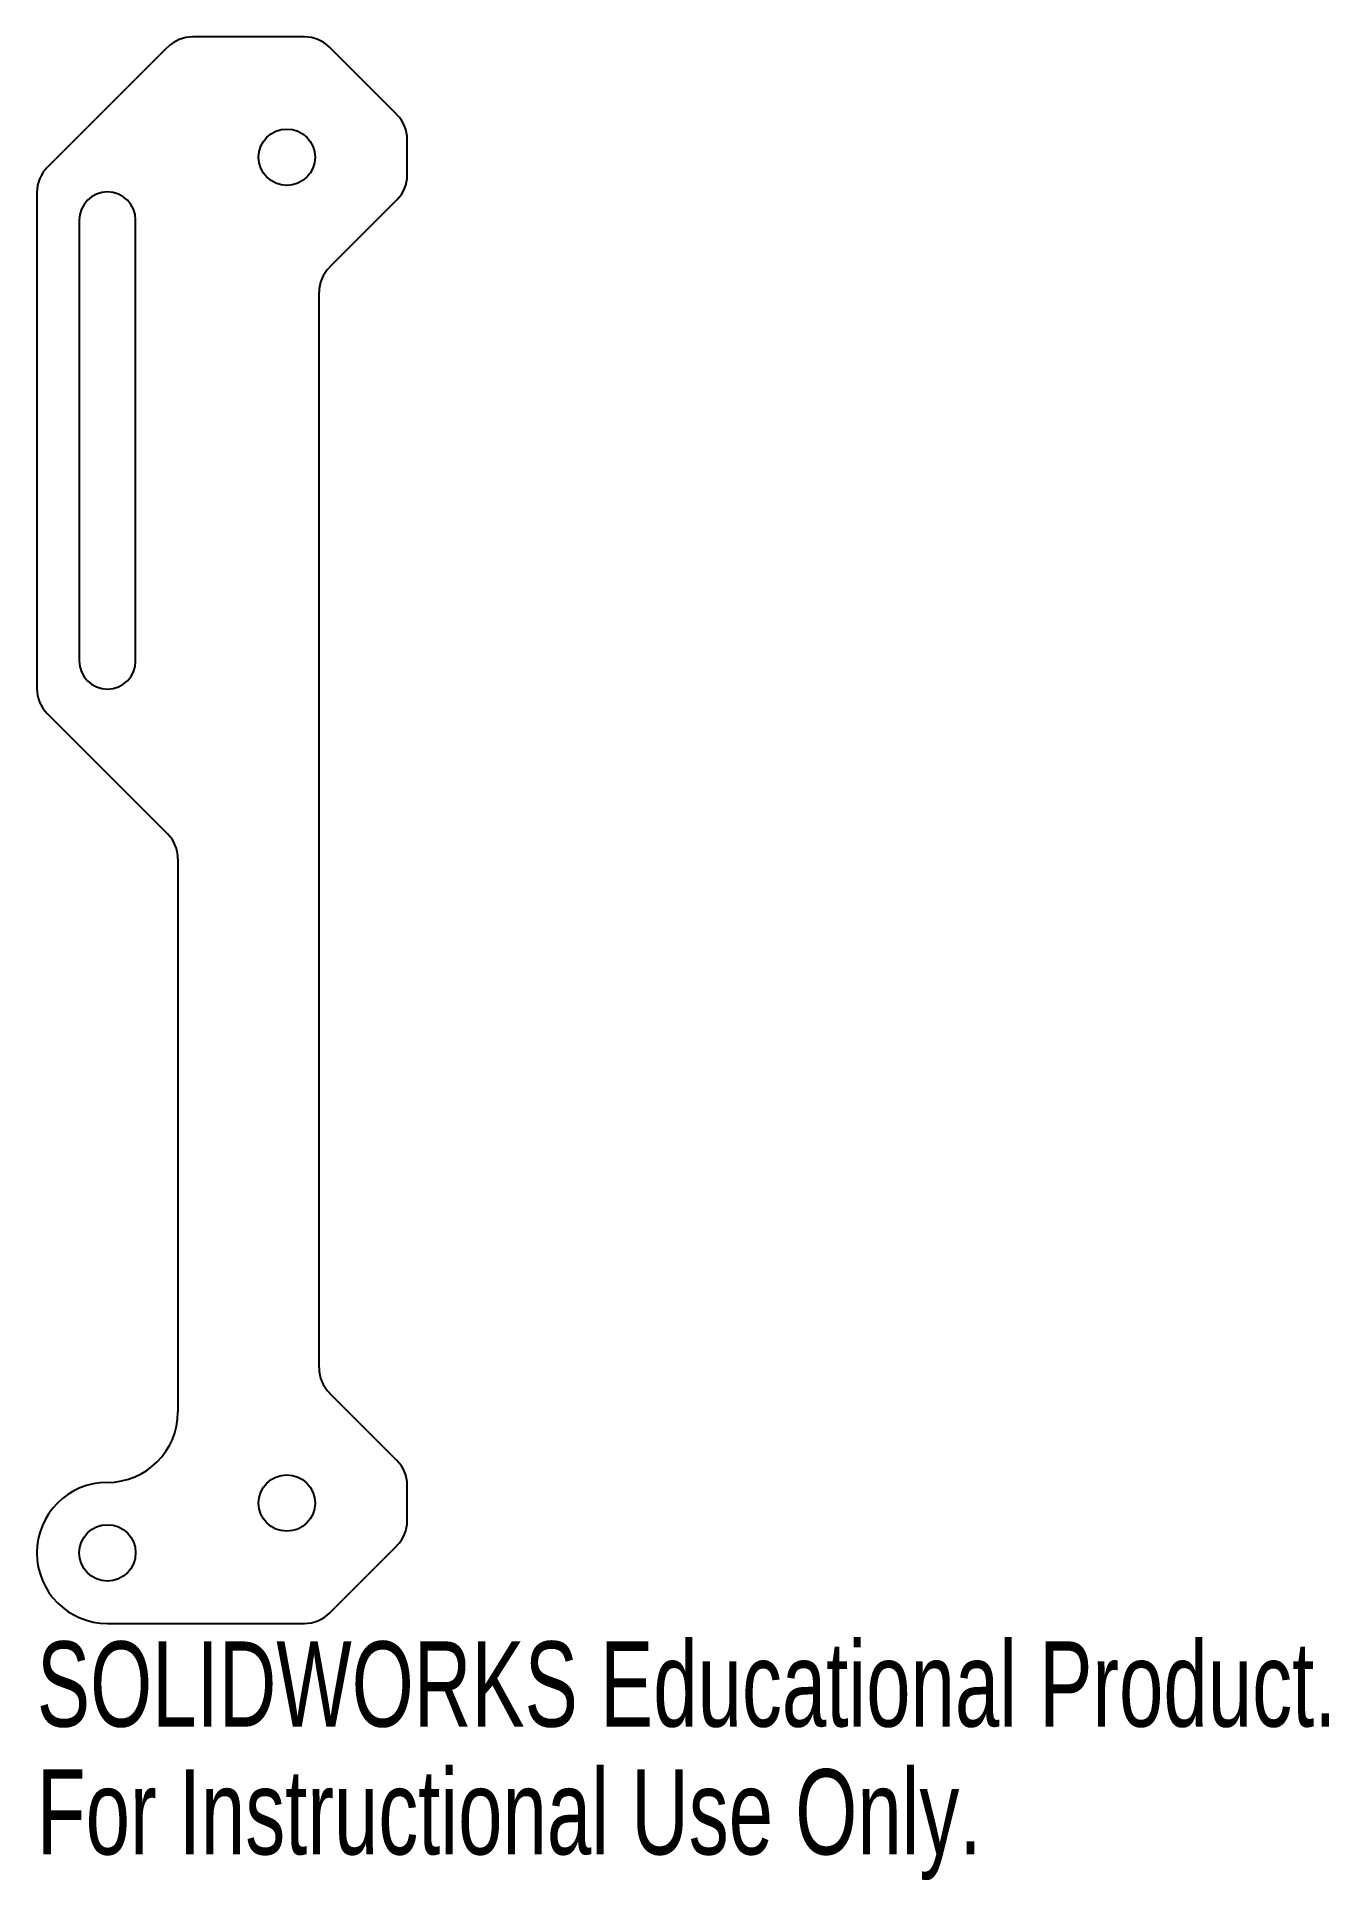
# Model space of a CAD drawing. Header units: millimetres. Extents: x 12 to 85, y -155 to -50.
import ezdxf

# ---------------------------------------------------------------- set-up
doc = ezdxf.new("R2010")
doc.units = ezdxf.units.MM
doc.styles.add('SLDTEXTSTYLE0', font='TXT', dxfattribs={"width": 0.7})

msp = doc.modelspace()

# ---------------------------------------------------------------- linework, layer by layer
at = {"color": 7, "linetype": 'Continuous', "lineweight": 25}
for p, q in [((27.17, -50), (20.83, -50)), ((19.41, -50.59), (12.59, -57.41)), ((32.41, -54.41), (28.59, -50.59)), ((33, -57.83), (33, -55.83)), ((12, -58.83), (12, -86.97)), ((28.59, -63.07), (32.41, -59.25)), ((14.4, -60.4), (14.4, -85.4)), ((17.6, -85.4), (17.6, -60.4)), ((28, -125.51), (28, -64.49)), ((12.59, -88.39), (19.41, -95.21)), ((20, -96.63), (20, -128)), ((32.41, -130.75), (28.59, -126.93)), ((33, -134.17), (33, -132.17)), ((28.59, -139.41), (32.41, -135.59)), ((16, -140), (27.17, -140))]:
    msp.add_line(p, q, dxfattribs=at)
for centre in [(26.17, -56.83), (26.17, -133.17), (16, -136)]:
    msp.add_circle(centre, 1.6, dxfattribs=at)
for centre, radius, start, end in [((20.83, -52), 2, 90, 135), ((27.17, -52), 2, 45, 90), ((31, -55.83), 2, 0, 45), ((14, -58.83), 2, 135, 180), ((31, -57.83), 2, 315, 0), ((16, -60.4), 1.6, 0, 180), ((30, -64.49), 2, 135, 180), ((16, -85.4), 1.6, 180, 0), ((14, -86.97), 2, 180, 225), ((18, -96.63), 2, 0, 45), ((30, -125.51), 2, 180, 225), ((16, -128), 4, 270, 0), ((31, -132.17), 2, 0, 45), ((16, -136), 4, 90, 270), ((31, -134.17), 2, 315, 0), ((27.17, -138), 2, 270, 315)]:
    msp.add_arc(centre, radius, start, end, dxfattribs=at)

# ---------------------------------------------------------------- texts
at = {"color": 7, "linetype": 'Continuous', "char_height": 4.8336, "attachment_point": 1, "style": 'SLDTEXTSTYLE0'}
for s, insert in [('SOLIDWORKS Educational Product.', (12, -141.02)), ('For Instructional Use Only.', (12, -148.27))]:
    msp.add_mtext(s, dxfattribs=dict(at, insert=insert))

doc.saveas('drawing.dxf')
